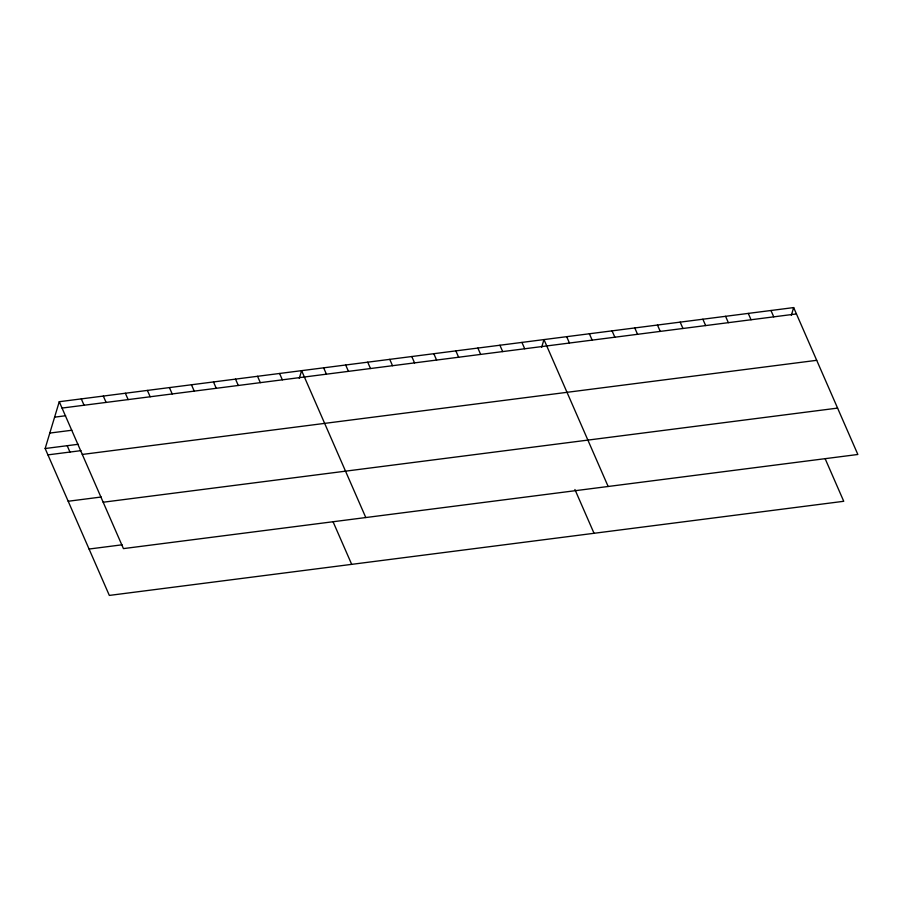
<?xml version="1.0" encoding="UTF-8"?>
<svg xmlns="http://www.w3.org/2000/svg" width="903" height="903" viewBox="0 0 903 903"><rect width="100%" height="100%" fill="white"/><g stroke="black" fill="none" stroke-linecap="round" stroke-linejoin="round"><path stroke-width="1.35" d="M825.173 458.769L843.741 501.289L109.331 595.416L45.15 448.52L59.259 401.711L793.669 307.584L857.85 454.48L123.44 548.606L59.259 401.711M299.288 378.368L301.613 370.648L365.794 517.543M541.642 347.316L543.967 339.584L608.148 486.48M791.344 315.305L793.669 307.584M62.036 408.066L796.446 313.939M54.598 417.163L65.614 415.741M49.8 433.068L71.834 430.246M45.15 448.52L78.2 444.287M47.927 454.875L80.977 450.642M82.297 454.446L816.707 360.32M68.188 501.255L101.238 497.011M103.168 502.226L837.589 408.1M89.07 549.035L122.108 544.802M770.97 310.497L773.747 316.851M748.271 313.409L751.048 319.764M725.572 316.31L728.349 322.664M702.873 319.222L705.649 325.577M680.173 322.134L682.95 328.489M657.474 325.046L660.251 331.401M634.775 327.947L637.552 334.302M612.076 330.859L614.853 337.214M589.377 333.771L592.154 340.126M566.678 336.684L569.443 343.038M521.945 342.418L524.711 348.761M574.906 489.494L594.039 533.289M499.912 345.239L502.678 351.594M477.879 348.061L480.656 354.416M455.846 350.883L458.622 357.238M433.812 353.705L436.589 360.06M411.779 356.527L414.556 362.882M389.746 359.36L392.523 365.704M367.713 362.182L370.49 368.537M345.68 365.004L348.456 371.359M323.646 367.826L326.423 374.181M279.58 373.47L282.357 379.824M333.105 521.844L351.685 564.352M257.547 376.303L260.324 382.646M235.514 379.125L238.29 385.479M213.48 381.946L216.257 388.301M191.459 384.768L194.224 391.123M169.425 387.59L172.191 393.945M147.392 390.412L150.169 396.767M125.359 393.245L128.136 399.589M103.326 396.067L106.102 402.422M81.293 398.889L84.069 405.244M67.183 445.698L69.96 452.053"/></g></svg>
